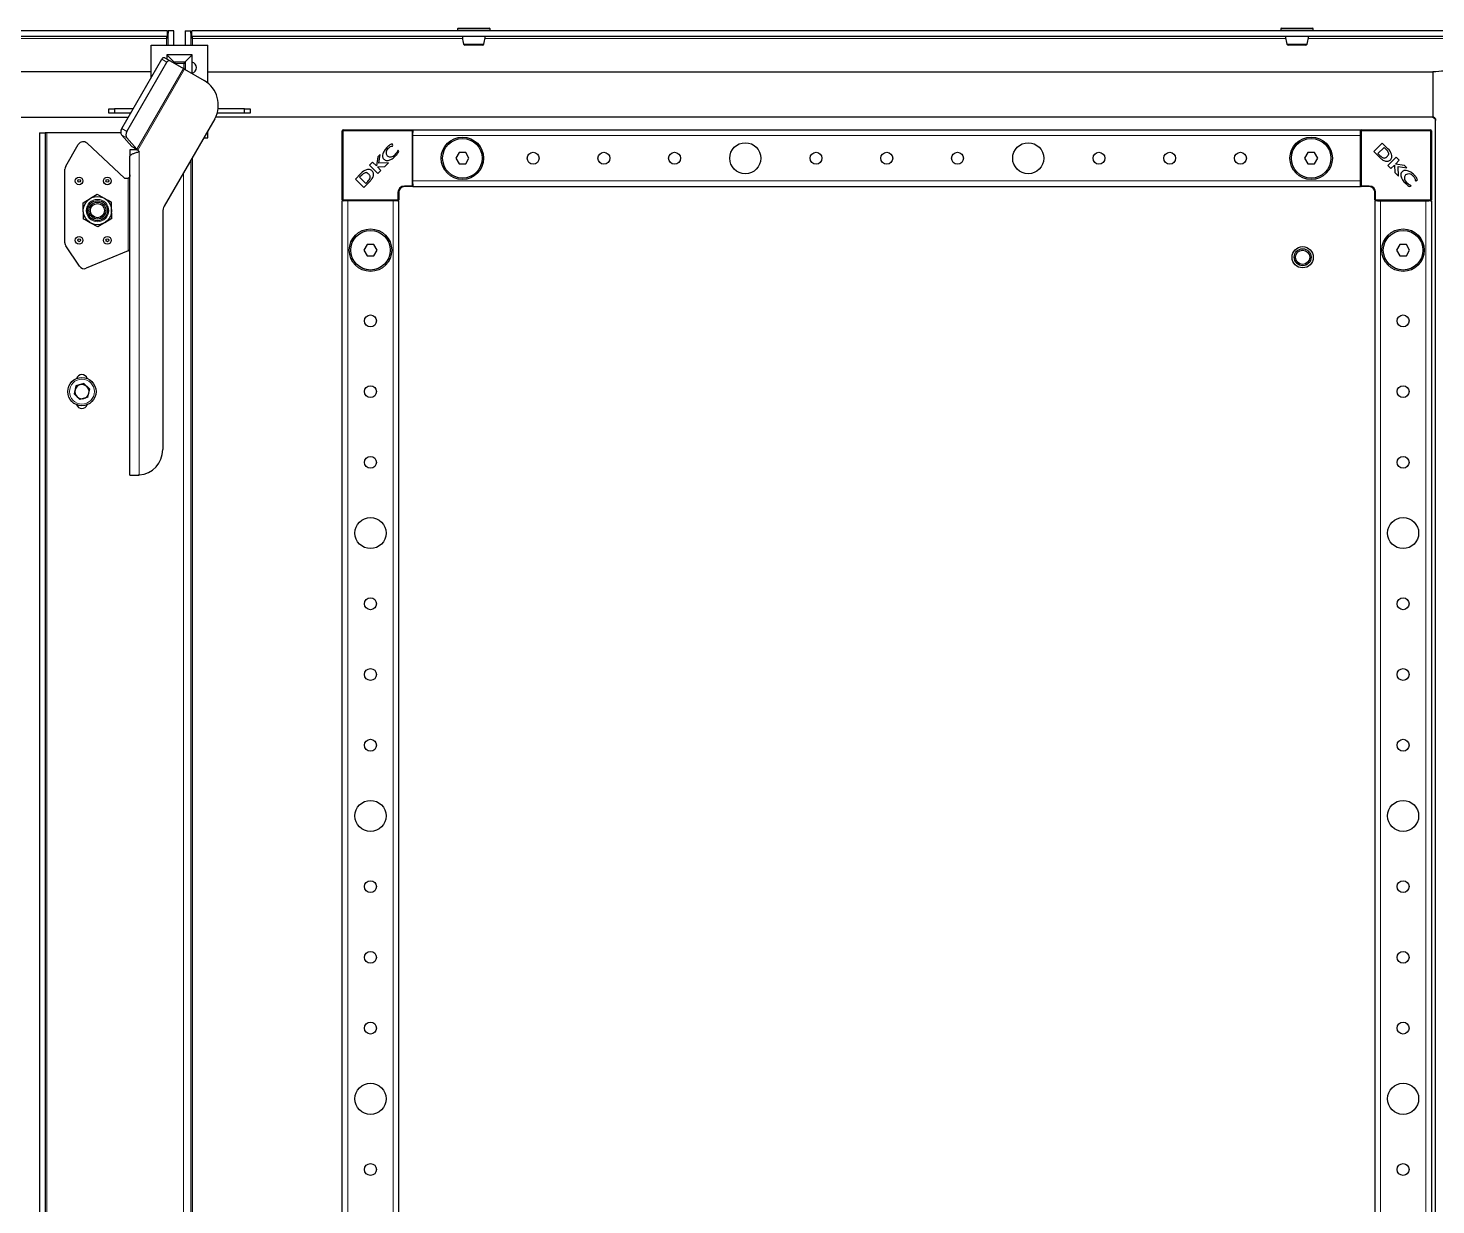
# Model space of a CAD drawing. Header units: millimetres. Extents: x -833 to 2755, y -1229 to 1219.
# Drawn here: x -160.7 to 336.9, y 139.4 to 555.4 of the extents above; entities that cross this region are included whole.
import ezdxf

# ---------------------------------------------------------------- set-up
doc = ezdxf.new("R2010")
doc.units = ezdxf.units.MM

msp = doc.modelspace()

# ---------------------------------------------------------------- linework, layer by layer
at = {"color": 7, "linetype": 'Continuous', "lineweight": 25}
for p, q in [((-111.46, 554.38), (-601.86, 554.38)), ((-111.46, 552.38), (-601.86, 552.38)), ((-111.55, 552.38), (-111.76, 551.78)), ((-111.46, 552.38), (-111.46, 554.38)), ((-109.16, 554.38), (-111.16, 554.38)), ((-111.16, 549.38), (-111.16, 554.38)), ((-109.16, 549.38), (-109.16, 554.38)), ((-105.16, 554.38), (-103.16, 554.38)), ((-105.16, 554.38), (-105.16, 549.38)), ((-103.16, 554.38), (-103.16, 549.38)), ((-102.86, 552.38), (-102.86, 554.38)), ((387.54, 554.38), (-102.86, 554.38)), ((387.54, 552.38), (-102.86, 552.38)), ((-102.56, 551.78), (-102.75, 552.38)), ((-8.91, 555.13), (-8.91, 554.38)), ((-8.66, 555.38), (2.34, 555.38)), ((2.59, 554.38), (2.59, 555.13)), ((282.09, 555.13), (282.09, 554.38)), ((282.34, 555.38), (290.85, 555.38)), ((290.85, 555.38), (293.34, 555.38)), ((293.59, 554.38), (293.59, 555.13)), ((-117.16, 549.38), (-97.16, 549.38)), ((-117.16, 537.95), (-117.16, 549.38)), ((-97.16, 535.97), (-97.16, 549.38)), ((-127.6, 519.88), (-113.46, 544.36)), ((-125.76, 518.82), (-111.62, 543.3)), ((-112.35, 544.87), (-110.51, 543.81)), ((-109.16, 543.43), (-111.66, 545.92)), ((-111.66, 545.92), (-111.66, 544.48)), ((-102.66, 545.92), (-111.66, 545.92)), ((-110.51, 543.81), (-105.75, 541.06)), ((-109.16, 543.04), (-109.16, 543.43)), ((-109.16, 543.43), (-108.66, 542.93)), ((-109.16, 543.43), (-105.15, 543.43)), ((-105.15, 543.43), (-105.65, 542.93)), ((-105.15, 543.43), (-102.66, 545.92)), ((-105.15, 543.43), (-105.15, 540.72)), ((-102.66, 543.36), (-102.66, 545.92)), ((-102.66, 539.48), (-102.66, 543.36)), ((-117.16, 539.88), (-550.16, 539.88)), ((-105.38, 540.85), (-105.75, 541.06)), ((-105.38, 540.85), (-98.44, 536.84)), ((-102.66, 539.28), (-102.66, 539.48)), ((-97.16, 539.88), (335.84, 539.88)), ((-550.16, 523.88), (-125.28, 523.88)), ((-132.16, 525.38), (-132.16, 526.88)), ((-132.16, 526.88), (-130.16, 526.88)), ((-130.16, 525.38), (-132.16, 525.38)), ((-130.16, 526.88), (-130.16, 525.38)), ((-123.55, 526.88), (-130.16, 526.88)), ((-124.42, 525.38), (-130.16, 525.38)), ((-94.69, 523.33), (-112.53, 492.43)), ((335.84, 523.88), (-94.41, 523.88)), ((-84.16, 525.38), (-93.84, 525.38)), ((-84.16, 526.88), (-93.52, 526.88)), ((-84.16, 525.38), (-84.16, 526.88)), ((-84.16, 526.88), (-82.16, 526.88)), ((-82.16, 525.38), (-84.16, 525.38)), ((-82.16, 526.88), (-82.16, 525.38)), ((336.84, -769.12), (336.84, 522.88)), ((-156.66, 518.38), (-154.66, 518.38)), ((-156.66, 518.38), (-156.66, -764.62)), ((-154.66, 518.38), (-154.66, -764.62)), ((-154.06, 518.38), (-154.66, 518.38)), ((-127.94, 518.38), (-154.06, 518.38)), ((-124.05, 513.6), (-127.63, 517.65)), ((-97.16, 516.58), (-97.16, 519.06)), ((-49.66, 494.68), (-49.66, 519.08)), ((-49.36, 519.38), (-24.96, 519.38)), ((-24.66, 519.08), (-24.66, 519.38)), ((-24.66, 519.38), (310.34, 519.38)), ((-24.66, 519.08), (-24.66, 518.44)), ((-24.66, 517.38), (-24.66, 518.44)), ((310.34, 519.08), (310.34, 519.38)), ((310.34, 518.44), (310.34, 519.08)), ((310.34, 517.38), (310.34, 518.44)), ((310.64, 519.38), (335.04, 519.38)), ((335.34, 519.08), (335.34, 494.68)), ((-147.39, 506.53), (-142.93, 514.26)), ((-139.85, 514.69), (-126.66, 502.38)), ((-122.22, 512.54), (-125.79, 516.59)), ((-124.05, 513.6), (-122.22, 512.54)), ((-98.59, 516.58), (-97.16, 516.58)), ((-31.72, 513.84), (-32.05, 514.52)), ((-31.86, 513.7), (-31.72, 513.84)), ((-24.66, 501.38), (-24.66, 517.38)), ((310.34, 501.38), (310.34, 517.38)), ((317.95, 514.73), (314.99, 511.78)), ((318.65, 513.21), (316.47, 511.03)), ((319.94, 512.74), (317.95, 514.73)), ((319.39, 512.49), (318.65, 513.21)), ((-122.14, 512.38), (-124.66, 512.38)), ((-124.66, 512.38), (-124.66, 510.14)), ((-124.66, 397.38), (-124.66, 510.14)), ((-121.34, 511.7), (-121.9, 512.23)), ((-121.66, 512), (-121.66, 511.58)), ((-121.36, 511.67), (-121.34, 511.7)), ((-103.16, 508.67), (-103.16, -754.9)), ((-38.96, 508.04), (-40.01, 506.99)), ((-37.57, 506.65), (-38.96, 508.04)), ((-37.08, 509.92), (-37.57, 506.65)), ((-36.29, 510.71), (-37.08, 509.92)), ((-36.76, 507.62), (-36.29, 510.71)), ((-33.29, 507.79), (-36.76, 507.62)), ((-34.57, 506.51), (-33.29, 507.79)), ((-29.91, 512.27), (-30.02, 512.16)), ((-29.66, 511.76), (-29.91, 512.27)), ((-8.31, 511.38), (-9.47, 509.38)), ((-9.47, 509.38), (-8.31, 507.38)), ((-6, 511.38), (-8.31, 511.38)), ((-4.85, 509.38), (-6, 511.38)), ((-6, 507.38), (-4.85, 509.38)), ((291.69, 511.38), (290.53, 509.38)), ((290.53, 509.38), (291.69, 507.38)), ((294, 511.38), (291.69, 511.38)), ((295.15, 509.38), (294, 511.38)), ((294, 507.38), (295.15, 509.38)), ((314.99, 511.78), (316.88, 509.89)), ((316.47, 511.03), (317.15, 510.37)), ((316.88, 509.89), (316.9, 509.87)), ((322.95, 509.73), (319.99, 506.77)), ((322.61, 507.29), (324, 508.68)), ((324, 508.68), (322.95, 509.73)), ((-147.66, 479.49), (-147.66, 505.53)), ((-43.02, 503.98), (-45.01, 501.99)), ((-42.77, 503.43), (-43.49, 502.69)), ((-43.49, 502.69), (-41.31, 500.51)), ((-40.01, 506.99), (-37.05, 504.03)), ((-37.23, 506.33), (-34.57, 506.51)), ((-35.99, 505.09), (-37.23, 506.33)), ((-37.05, 504.03), (-35.99, 505.09)), ((-8.31, 507.38), (-6, 507.38)), ((291.69, 507.38), (294, 507.38)), ((319.99, 506.77), (321.05, 505.71)), ((321.05, 505.71), (322.29, 506.96)), ((322.29, 506.96), (322.47, 504.3)), ((322.47, 504.3), (323.75, 503.01)), ((325.88, 506.81), (322.61, 507.29)), ((323.58, 506.48), (326.67, 506.01)), ((323.75, 503.01), (323.58, 506.48)), ((326.67, 506.01), (325.88, 506.81)), ((-126.66, 502.38), (-125.26, 502.38)), ((-125.02, 502.38), (-125.26, 502.38)), ((-45.01, 501.99), (-42.05, 499.03)), ((-42.05, 499.03), (-40.16, 500.92)), ((-41.31, 500.51), (-40.65, 501.19)), ((-40.16, 500.92), (-40.14, 500.94)), ((-24.96, 499.38), (-27.66, 499.38)), ((-24.66, 500.33), (-24.66, 501.38)), ((-24.66, 500.33), (-24.66, 499.68)), ((-24.66, 499.38), (-24.66, 499.68)), ((-24.66, 499.38), (310.34, 499.38)), ((310.34, 500.33), (310.34, 501.38)), ((310.34, 499.68), (310.34, 500.33)), ((310.34, 499.38), (310.34, 499.68)), ((313.34, 499.38), (310.64, 499.38)), ((327.72, 499.38), (328.23, 499.63)), ((328.23, 499.63), (328.12, 499.74)), ((329.66, 501.58), (329.8, 501.44)), ((329.8, 501.44), (330.48, 501.78)), ((-141.23, 493.65), (-138.76, 495.15)), ((-136.3, 496.65), (-133.76, 495.27)), ((-49.66, -740.62), (-49.66, 494.38)), ((-49.36, 494.38), (-49.66, 494.38)), ((-48.71, 494.38), (-49.36, 494.38)), ((-47.66, 494.38), (-48.71, 494.38)), ((-31.66, 494.38), (-47.66, 494.38)), ((-30.6, 494.38), (-31.66, 494.38)), ((-29.96, 494.38), (-30.6, 494.38)), ((-29.66, 494.38), (-29.96, 494.38)), ((-29.66, 497.38), (-29.66, 494.68)), ((-29.66, -740.62), (-29.66, 494.38)), ((315.34, 494.68), (315.34, 497.38)), ((315.34, 494.38), (315.34, -740.62)), ((315.34, 494.38), (315.64, 494.38)), ((316.29, 494.38), (315.64, 494.38)), ((316.29, 494.38), (317.34, 494.38)), ((317.34, 494.38), (333.34, 494.38)), ((333.34, 494.38), (334.4, 494.38)), ((335.04, 494.38), (334.4, 494.38)), ((335.04, 494.38), (335.34, 494.38)), ((335.34, 494.38), (335.34, -740.62)), ((-131.09, 488.12), (-133.55, 486.61)), ((-113.07, 490.43), (-113.07, 406.38)), ((-136.02, 485.11), (-138.55, 486.49)), ((-142.56, 471.23), (-147.32, 478.38)), ((-40.81, 478.88), (-41.97, 476.88)), ((-38.5, 478.88), (-40.81, 478.88)), ((-37.35, 476.88), (-38.5, 478.88)), ((324.19, 478.88), (323.03, 476.88)), ((326.5, 478.88), (324.19, 478.88)), ((327.65, 476.88), (326.5, 478.88)), ((-125.26, 476.63), (-140.15, 470.48)), ((-125.26, 476.63), (-125.02, 476.88)), ((-125.26, 476.63), (-124.66, 476.73)), ((-41.97, 476.88), (-40.81, 474.88)), ((-40.81, 474.88), (-38.5, 474.88)), ((-38.5, 474.88), (-37.35, 476.88)), ((323.03, 476.88), (324.19, 474.88)), ((324.19, 474.88), (326.5, 474.88)), ((326.5, 474.88), (327.65, 476.88)), ((-143.76, 428.88), (-144.44, 426.07)), ((-140.97, 429.7), (-143.76, 428.88)), ((-140.97, 429.7), (-138.88, 427.7)), ((-142.34, 424.07), (-144.44, 426.07)), ((-139.56, 424.88), (-142.34, 424.07)), ((-139.56, 424.88), (-138.88, 427.7)), ((-124.66, 397.38), (-123.69, 397.38)), ((-123.69, 397.38), (-121.57, 397.38))]:
    msp.add_line(p, q, dxfattribs=at)
at = {"color": 8, "linetype": 'Continuous', "lineweight": 18}
for p, q in [((2.59, 555.13), (-8.91, 555.13)), ((290.99, 555.13), (282.09, 555.13)), ((293.59, 555.13), (290.99, 555.13)), ((-207.19, 551.78), (-111.76, 551.78)), ((-111.76, 551.78), (-111.76, 549.38)), ((-102.56, 549.38), (-102.56, 551.78)), ((-102.56, 551.78), (-7.13, 551.78)), ((0.81, 551.78), (283.87, 551.78)), ((291.81, 551.78), (387.24, 551.78)), ((-113.46, 544.36), (-111.62, 543.3)), ((-108.66, 542.93), (-108.66, 542.75)), ((-105.65, 542.93), (-108.66, 542.93)), ((-105.65, 541.01), (-105.65, 542.93)), ((-122.22, 512.54), (-105.75, 541.06)), ((-121.9, 512.23), (-105.38, 540.85)), ((-154.06, -764.62), (-154.06, 518.38)), ((-127.63, 517.65), (-125.79, 516.59)), ((-127.6, 519.88), (-125.76, 518.82)), ((-49.36, 519.08), (-49.66, 519.08)), ((-49.36, 519.08), (-49.36, 519.38)), ((-49.36, 519.08), (-49.36, 494.68)), ((-24.96, 519.08), (-49.36, 519.08)), ((-24.96, 519.38), (-24.96, 519.08)), ((-24.96, 499.68), (-24.96, 519.08)), ((-24.66, 519.08), (-24.96, 519.08)), ((310.64, 519.08), (310.34, 519.08)), ((310.64, 519.08), (310.64, 519.38)), ((310.64, 519.08), (310.64, 499.68)), ((335.04, 519.08), (310.64, 519.08)), ((335.04, 519.08), (335.04, 519.38)), ((335.04, 494.68), (335.04, 519.08)), ((335.04, 519.08), (335.34, 519.08)), ((-24.66, 517.38), (310.34, 517.38)), ((-121.36, 397.41), (-121.36, 511.67)), ((-102.56, -755.94), (-102.56, 509.71)), ((-105.76, 504.16), (-105.76, -750.4)), ((-125.26, 476.63), (-125.26, 502.38)), ((-27.66, 499.68), (-24.96, 499.68)), ((-27.66, 499.38), (-27.66, 499.68)), ((-24.96, 499.68), (-24.96, 499.38)), ((-24.66, 499.68), (-24.96, 499.68)), ((-24.66, 501.38), (310.34, 501.38)), ((310.64, 499.68), (310.34, 499.68)), ((310.64, 499.68), (313.34, 499.68)), ((310.64, 499.38), (310.64, 499.68)), ((313.34, 499.38), (313.34, 499.68)), ((-49.36, 494.68), (-49.66, 494.68)), ((-49.36, 494.68), (-29.96, 494.68)), ((-49.36, 494.68), (-49.36, 494.38)), ((-47.66, -740.62), (-47.66, 494.38)), ((-31.66, -740.62), (-31.66, 494.38)), ((-29.96, 494.68), (-29.96, 497.38)), ((-29.66, 497.38), (-29.96, 497.38)), ((-29.96, 494.68), (-29.96, 494.38)), ((-29.66, 494.68), (-29.96, 494.68)), ((315.34, 497.38), (315.64, 497.38)), ((315.64, 494.68), (315.34, 494.68)), ((315.64, 497.38), (315.64, 494.68)), ((315.64, 494.68), (335.04, 494.68)), ((315.64, 494.38), (315.64, 494.68)), ((317.34, 494.38), (317.34, -740.62)), ((333.34, 494.38), (333.34, -740.62)), ((335.04, 494.38), (335.04, 494.68)), ((335.34, 494.68), (335.04, 494.68))]:
    msp.add_line(p, q, dxfattribs=at)
at = {"color": 7, "linetype": 'Continuous', "lineweight": 25}
for centre, radius in [((-7.16, 509.38), 7.5), ((-7.16, 509.38), 7), ((92.84, 509.38), 5.5), ((192.84, 509.38), 5.5), ((292.84, 509.38), 7.5), ((292.84, 509.38), 7), ((17.84, 509.38), 2.1), ((42.84, 509.38), 2.1), ((67.84, 509.38), 2.1), ((117.84, 509.38), 2.1), ((142.84, 509.38), 2.1), ((167.84, 509.38), 2.1), ((217.84, 509.38), 2.1), ((242.84, 509.38), 2.1), ((267.84, 509.38), 2.1), ((-142.66, 501.38), 1.35), ((-132.66, 501.38), 1.35), ((-142.66, 501.38), 0.493), ((-132.66, 501.38), 0.493), ((-136.16, 490.88), 5), ((-136.16, 490.88), 3.57), ((-136.16, 490.88), 3), ((-136.16, 490.88), 2.5), ((-39.66, 476.88), 7.5), ((-39.66, 476.88), 7), ((325.34, 476.88), 7.5), ((325.34, 476.88), 7), ((-142.66, 480.38), 1.35), ((-142.66, 480.38), 0.493), ((-132.66, 480.38), 1.35), ((-132.66, 480.38), 0.493), ((289.84, 474.38), 3.75), ((289.84, 474.38), 3), ((289.84, 474.38), 2.5), ((-39.66, 451.88), 2.1), ((325.34, 451.88), 2.1), ((-141.66, 426.88), 5), ((-39.66, 426.88), 2.1), ((325.34, 426.88), 2.1), ((-39.66, 401.88), 2.1), ((325.34, 401.88), 2.1), ((-39.66, 376.88), 5.5), ((325.34, 376.88), 5.5), ((-39.66, 351.88), 2.1), ((325.34, 351.88), 2.1), ((-39.66, 326.88), 2.1), ((325.34, 326.88), 2.1), ((-39.66, 301.88), 2.1), ((325.34, 301.88), 2.1), ((-39.66, 276.88), 5.5), ((325.34, 276.88), 5.5), ((-39.66, 251.88), 2.1), ((325.34, 251.88), 2.1), ((-39.66, 226.88), 2.1), ((325.34, 226.88), 2.1), ((-39.66, 201.88), 2.1), ((325.34, 201.88), 2.1), ((-39.66, 176.88), 5.5), ((325.34, 176.88), 5.5), ((-39.66, 151.88), 2.1), ((325.34, 151.88), 2.1)]:
    msp.add_circle(centre, radius, dxfattribs=at)
at = {"color": 8, "linetype": 'Continuous', "lineweight": 18}
for centre, radius in [((-136.16, 490.88), 3.97), ((-141.66, 426.88), 4.4)]:
    msp.add_circle(centre, radius, dxfattribs=at)
at = {"color": 7, "linetype": 'Continuous', "lineweight": 25}
for centre, radius, start, end in [((-8.66, 555.13), 0.25, 90, 180), ((2.34, 555.13), 0.25, 0, 90), ((282.34, 555.13), 0.25, 90, 180), ((293.34, 555.13), 0.25, 0, 90), ((-6.27, 549.88), 0.5, 195.316, 270.0228), ((-0.05, 549.88), 0.5, 269.9982, 345.4001), ((284.73, 549.88), 0.5, 195.2465, 270.046), ((290.95, 549.88), 0.5, 269.9637, 344.834), ((-112.63, 544.03), 0.893, 71.4218, 158.0495), ((-110.79, 542.97), 0.893, 71.4218, 158.0495), ((-103.16, 541.42), 2, 284.4775, 75.5225), ((-103.44, 528.18), 10, 330.9531, 60), ((-125.97, 518.74), 1.98, 144.9521, 213.4481), ((-124.14, 517.68), 1.98, 144.9521, 213.4481), ((-49.36, 519.08), 0.3, 90, 180), ((-24.96, 519.08), 0.3, 0, 90), ((310.64, 519.08), 0.3, 90, 180), ((335.04, 519.08), 0.3, 0, 90), ((-141.22, 513.23), 2, 46.9749, 149.0362), ((-32.15, 511.39), 1.97, 128.454, 215.887), ((316.73, 509.08), 4.87, 20.3445, 48.7777), ((-32.58, 511.79), 1.94, 233.3097, 322.3464), ((314.92, 508.31), 6.12, 36.9888, 43.0744), ((-145.66, 505.53), 2, 150, 180), ((-39.36, 500.77), 4.87, 110.3445, 138.7777), ((-38.58, 498.96), 6.12, 126.9888, 133.0744), ((327.75, 502.31), 1.94, 143.3097, 232.3464), ((327.35, 501.87), 1.97, 38.454, 125.887), ((-27.66, 497.38), 2, 90, 180), ((-24.96, 499.68), 0.3, 270, 0), ((310.64, 499.68), 0.3, 180, 270), ((313.34, 497.38), 2, 0, 90), ((-49.36, 494.68), 0.3, 180, 270), ((-29.96, 494.68), 0.3, 270, 0), ((315.64, 494.68), 0.3, 180, 270), ((335.04, 494.68), 0.3, 270, 0), ((-109.07, 490.43), 4, 150, 180), ((-145.66, 479.49), 2, 180, 213.6901), ((-140.9, 472.34), 2, 213.6901, 291.8014), ((-141.66, 426.88), 2.51, 106.3534, 166.3534), ((-141.66, 430.88), 2, 18.21, 161.79), ((-141.66, 426.88), 2.51, 46.3534, 106.3534), ((-141.66, 426.88), 2.51, 346.3534, 46.3534), ((-141.66, 426.88), 2.51, 166.3534, 226.3534), ((-141.66, 426.88), 2.51, 226.3534, 286.3534), ((-141.66, 426.88), 2.51, 286.3534, 346.3534), ((-141.66, 422.88), 2, 198.21, 341.79), ((-122.07, 406.38), 9, 274.5046, 0)]:
    msp.add_arc(centre, radius, start, end, dxfattribs=at)
at = {"color": 8, "linetype": 'Continuous', "lineweight": 18}
for centre, start, end in [((-27.66, 497.38), 90, 180), ((313.34, 497.38), 0, 90)]:
    msp.add_arc(centre, 2.3, start, end, dxfattribs=at)
at = {"color": 7, "linetype": 'Continuous', "lineweight": 25}
for points in [[(-111.76, 551.78), (-111.73, 551.86), (-111.68, 552.02), (-111.61, 552.22), (-111.53, 552.35), (-111.48, 552.37), (-111.46, 552.38)], [(-102.86, 552.38), (-102.83, 552.37), (-102.78, 552.35), (-102.71, 552.22), (-102.63, 552.02), (-102.58, 551.86), (-102.56, 551.78)], [(-124.05, 513.6), (-123.91, 513.5), (-123.61, 513.31), (-123.08, 512.97), (-122.5, 512.61), (-122.1, 512.36), (-121.9, 512.23)], [(-122.22, 512.54), (-122.2, 512.52), (-122.15, 512.47), (-122.08, 512.39), (-121.99, 512.31), (-121.93, 512.26), (-121.9, 512.23)], [(-121.36, 511.67), (-121.79, 511.54), (-122.66, 511.29), (-123.75, 510.91), (-124.51, 510.52), (-124.61, 510.27), (-124.66, 510.14)], [(-124.66, 503.58), (-124.68, 503.38), (-124.72, 502.98), (-124.92, 502.58), (-125.02, 502.38)], [(-125.02, 476.88), (-124.97, 476.87), (-124.87, 476.85), (-124.75, 476.81), (-124.67, 476.78), (-124.66, 476.75), (-124.66, 476.74)], [(-123.69, 397.38), (-123.53, 397.38), (-123.21, 397.39), (-122.63, 397.39), (-122.01, 397.4), (-121.58, 397.41), (-121.36, 397.41)], [(-121.57, 397.38), (-121.56, 397.38), (-121.53, 397.39), (-121.48, 397.39), (-121.42, 397.4), (-121.38, 397.41), (-121.36, 397.41)]]:
    msp.add_open_spline(points, degree=3, dxfattribs=at)
for points, knots in [([(-111.16, 554.38), (-111.18, 554), (-111.22, 553.43), (-111.4, 552.86), (-111.46, 552.67)], [0, 0, 0, 0, 0.662931, 1, 1, 1, 1]), ([(-102.86, 552.7), (-102.9, 552.83), (-103.1, 553.39), (-103.13, 553.95), (-103.16, 554.38)], [0, 0, 0, 0, 0.226541, 1, 1, 1, 1]), ([(-7.18, 552.38), (-7.18, 552.25), (-7.16, 551.34), (-6.94, 550.47), (-6.75, 549.73)], [0, 0, 0, 0, 0.14185, 1, 1, 1, 1]), ([(0.43, 549.73), (0.62, 550.47), (0.84, 551.34), (0.86, 552.25), (0.86, 552.38)], [0, 0, 0, 0, 0.85815, 1, 1, 1, 1]), ([(283.82, 552.38), (283.82, 552.25), (283.84, 551.34), (284.06, 550.47), (284.25, 549.73)], [0, 0, 0, 0, 0.14185, 1, 1, 1, 1]), ([(291.43, 549.73), (291.62, 550.47), (291.84, 551.34), (291.86, 552.25), (291.86, 552.38)], [0, 0, 0, 0, 0.85815, 1, 1, 1, 1]), ([(-4.86, 549.38), (-5.05, 549.38), (-5.52, 549.38), (-6.07, 549.38), (-6.19, 549.38), (-6.26, 549.38)], [0, 0, 0, 0, 0.256553, 0.627981, 1, 1, 1, 1]), ([(-0.05, 549.38), (-0.09, 549.38), (-0.17, 549.38), (-0.73, 549.38), (-1.53, 549.38), (-2.53, 549.38), (-3.59, 549.38), (-4.38, 549.38), (-4.77, 549.38), (-4.86, 549.38)], [0, 0, 0, 0, 0.158514, 0.317278, 0.475863, 0.634247, 0.792477, 0.950708, 1, 1, 1, 1]), ([(290.92, 549.38), (290.93, 549.38), (290.97, 549.38), (290.69, 549.38), (290.17, 549.38), (289.45, 549.38), (288.6, 549.38), (287.54, 549.38), (286.51, 549.38), (285.63, 549.38), (285.02, 549.38), (284.72, 549.38), (284.76, 549.38), (284.77, 549.38)], [0, 0, 0, 0, 0.03384, 0.141254, 0.248698, 0.315774, 0.423314, 0.530846, 0.63821, 0.745706, 0.853372, 0.960917, 1, 1, 1, 1]), ([(350.84, 522.88), (351.25, 524.56), (351.98, 527.6), (352.08, 531.91), (351.1, 535.47), (349.05, 537.92), (346.41, 539.34), (343.39, 540.08), (339.79, 540.29), (337.23, 540.02), (335.84, 539.88)], [0, 0, 0, 0, 0.176067, 0.318225, 0.435596, 0.543482, 0.633889, 0.737152, 0.858183, 1, 1, 1, 1]), ([(335.84, 539.88), (335.84, 539.85), (335.84, 539.79), (335.84, 539.15), (335.84, 537.68), (335.84, 535.49), (335.84, 533.49), (335.84, 531.88), (335.84, 530.28), (335.84, 528.27), (335.84, 526.09), (335.84, 524.58), (335.84, 524.18), (335.84, 524.04)], [0, 0, 0, 0, 0.069165, 0.1363, 0.267291, 0.398282, 0.465417, 0.534583, 0.603748, 0.670883, 0.801874, 0.932865, 1, 1, 1, 1]), ([(335.84, 524.04), (335.94, 524.03), (336.08, 524.01), (336.24, 523.94), (336.32, 523.89), (336.38, 523.82), (336.42, 523.75), (336.45, 523.68), (336.51, 523.5), (336.68, 523.42), (336.83, 523.19), (336.86, 522.99), (336.88, 522.88)], [0, 0, 0, 0, 0.146823, 0.202041, 0.247643, 0.28691, 0.323569, 0.360785, 0.40083, 0.628513, 0.79432, 1, 1, 1, 1]), ([(335.84, 523.88), (336.07, 523.73), (336.47, 523.47), (336.73, 523.06), (336.84, 522.88)], [0, 0, 0, 0, 0.556114, 1, 1, 1, 1]), ([(-33.79, 513.29), (-34.12, 512.92), (-34.73, 512.22), (-35.28, 511.05), (-35.42, 510.11), (-35.27, 509.47), (-35.08, 509.24), (-34.99, 509.12)], [0, 0, 0, 0, 0.315674, 0.58952, 0.813199, 0.909026, 1, 1, 1, 1]), ([(-32.05, 514.52), (-32.39, 514.34), (-33.02, 514), (-33.55, 513.51), (-33.79, 513.29)], [0, 0, 0, 0, 0.5368, 1, 1, 1, 1]), ([(-33.37, 512.93), (-33.11, 513.15), (-32.67, 513.52), (-32.1, 513.65), (-31.86, 513.7)], [0, 0, 0, 0, 0.579608, 1, 1, 1, 1]), ([(-34.99, 509.12), (-34.83, 508.98), (-34.5, 508.7), (-33.8, 508.54), (-32.92, 508.67), (-31.85, 509.23), (-31.16, 509.87), (-30.76, 510.24)], [0, 0, 0, 0, 0.1305321, 0.2660311, 0.4239974, 0.666819, 1, 1, 1, 1]), ([(-30.02, 512.16), (-30.16, 511.84), (-30.43, 511.27), (-30.85, 510.81), (-31.05, 510.6)], [0, 0, 0, 0, 0.5476433, 1, 1, 1, 1]), ([(-30.76, 510.24), (-30.52, 510.51), (-30.09, 510.97), (-29.79, 511.52), (-29.66, 511.76)], [0, 0, 0, 0, 0.5776526, 1, 1, 1, 1]), ([(316.9, 509.87), (316.97, 509.79), (317.13, 509.64), (317.3, 509.49), (317.38, 509.41)], [0, 0, 0, 0, 0.486421, 1, 1, 1, 1]), ([(317.15, 510.37), (317.35, 510.18), (317.71, 509.83), (318.25, 509.51), (318.7, 509.44), (319.04, 509.51), (319.4, 509.7), (319.61, 509.9), (319.72, 510)], [0, 0, 0, 0, 0.274676, 0.503042, 0.607381, 0.716579, 0.843412, 1, 1, 1, 1]), ([(317.38, 509.41), (317.53, 509.28), (317.8, 509.03), (318.09, 508.82), (318.23, 508.73)], [0, 0, 0, 0, 0.5518299, 1, 1, 1, 1]), ([(318.23, 508.73), (318.43, 508.62), (318.82, 508.42), (319.45, 508.3), (320.05, 508.34), (320.58, 508.54), (321.02, 508.9), (321.31, 509.41), (321.42, 510.07), (321.34, 510.53), (321.3, 510.78)], [0, 0, 0, 0, 0.138091, 0.265455, 0.384013, 0.496103, 0.605759, 0.71979, 0.847662, 1, 1, 1, 1]), ([(319.72, 510), (319.82, 510.1), (319.98, 510.28), (320.16, 510.55), (320.26, 510.83), (320.26, 511.15), (320.1, 511.55), (319.92, 511.84), (319.81, 511.99)], [0, 0, 0, 0, 0.176808, 0.319231, 0.43938, 0.552395, 0.749205, 1, 1, 1, 1]), ([(-40.28, 503.76), (-40.38, 503.86), (-40.55, 504.02), (-40.83, 504.2), (-41.1, 504.3), (-41.43, 504.3), (-41.83, 504.14), (-42.11, 503.96), (-42.27, 503.85)], [0, 0, 0, 0, 0.176808, 0.319231, 0.43938, 0.552395, 0.749205, 1, 1, 1, 1]), ([(-39.01, 502.27), (-38.9, 502.47), (-38.69, 502.86), (-38.58, 503.49), (-38.61, 504.09), (-38.82, 504.62), (-39.18, 505.06), (-39.69, 505.35), (-40.35, 505.46), (-40.8, 505.38), (-41.05, 505.34)], [0, 0, 0, 0, 0.138091, 0.265455, 0.384013, 0.496103, 0.605759, 0.71979, 0.847662, 1, 1, 1, 1]), ([(-40.65, 501.19), (-40.46, 501.39), (-40.11, 501.75), (-39.78, 502.29), (-39.72, 502.74), (-39.79, 503.08), (-39.98, 503.44), (-40.17, 503.65), (-40.28, 503.76)], [0, 0, 0, 0, 0.2746757, 0.5030419, 0.607381, 0.7165791, 0.8434117, 1, 1, 1, 1]), ([(325.08, 504.72), (324.94, 504.55), (324.66, 504.22), (324.5, 503.52), (324.63, 502.65), (325.19, 501.57), (325.83, 500.88), (326.2, 500.49)], [0, 0, 0, 0, 0.130532, 0.266031, 0.423997, 0.666819, 1, 1, 1, 1]), ([(329.25, 503.51), (328.88, 503.84), (328.18, 504.46), (327.01, 505.01), (326.07, 505.15), (325.43, 504.99), (325.2, 504.81), (325.08, 504.72)], [0, 0, 0, 0, 0.315674, 0.58952, 0.813199, 0.909026, 1, 1, 1, 1]), ([(328.89, 503.1), (329.11, 502.84), (329.48, 502.39), (329.61, 501.82), (329.66, 501.58)], [0, 0, 0, 0, 0.5796082, 1, 1, 1, 1]), ([(330.48, 501.78), (330.3, 502.12), (329.96, 502.75), (329.47, 503.27), (329.25, 503.51)], [0, 0, 0, 0, 0.5368, 1, 1, 1, 1]), ([(-40.14, 500.94), (-40.07, 501.01), (-39.91, 501.17), (-39.76, 501.34), (-39.69, 501.42)], [0, 0, 0, 0, 0.486421, 1, 1, 1, 1]), ([(-39.69, 501.42), (-39.55, 501.57), (-39.31, 501.84), (-39.1, 502.13), (-39.01, 502.27)], [0, 0, 0, 0, 0.55183, 1, 1, 1, 1]), ([(326.2, 500.49), (326.47, 500.24), (326.93, 499.81), (327.48, 499.51), (327.72, 499.38)], [0, 0, 0, 0, 0.577653, 1, 1, 1, 1]), ([(328.12, 499.74), (327.8, 499.89), (327.23, 500.15), (326.77, 500.58), (326.56, 500.77)], [0, 0, 0, 0, 0.547643, 1, 1, 1, 1]), ([(-141.16, 490.76), (-141.16, 491.02), (-141.19, 492), (-141.21, 492.95), (-141.23, 493.65)], [0, 0, 0, 0, 0.268634, 1, 1, 1, 1]), ([(-138.76, 495.15), (-138.7, 495.19), (-137.87, 495.69), (-137.06, 496.19), (-136.3, 496.65)], [0, 0, 0, 0, 0.070201, 1, 1, 1, 1]), ([(-133.76, 495.27), (-133.7, 495.24), (-132.85, 494.77), (-132.01, 494.31), (-131.23, 493.89)], [0, 0, 0, 0, 0.070201, 1, 1, 1, 1]), ([(-131.16, 491), (-131.17, 491.26), (-131.19, 492.24), (-131.21, 493.19), (-131.23, 493.89)], [0, 0, 0, 0, 0.268634, 1, 1, 1, 1]), ([(-141.09, 487.88), (-141.09, 488.12), (-141.12, 489.06), (-141.14, 490.04), (-141.16, 490.76)], [0, 0, 0, 0, 0.257551, 1, 1, 1, 1]), ([(-138.55, 486.49), (-138.61, 486.53), (-139.47, 486.99), (-140.31, 487.45), (-141.09, 487.88)], [0, 0, 0, 0, 0.070201, 1, 1, 1, 1]), ([(-131.09, 488.12), (-131.1, 488.36), (-131.12, 489.3), (-131.14, 490.28), (-131.16, 491)], [0, 0, 0, 0, 0.257551, 1, 1, 1, 1]), ([(-133.55, 486.61), (-133.61, 486.58), (-134.45, 486.07), (-135.26, 485.57), (-136.02, 485.11)], [0, 0, 0, 0, 0.070201, 1, 1, 1, 1])]:
    msp.add_open_spline(points, degree=3, knots=knots, dxfattribs=at)
at = {"color": 8, "linetype": 'Continuous', "lineweight": 18}
for points, knots in [([(-6.72, 549.76), (-6.73, 549.76), (-6.79, 549.76), (-6.48, 549.76), (-5.9, 549.76), (-5.35, 549.76), (-5.13, 549.76)], [0, 0, 0, 0, 0.0832709, 0.4242844, 0.7647248, 1, 1, 1, 1]), ([(-5.13, 549.76), (-5.02, 549.76), (-4.57, 549.76), (-4.05, 549.76), (-3.25, 549.76), (-2.43, 549.76), (-1.29, 549.76), (-0.34, 549.76), (0.25, 549.76), (0.5, 549.76), (0.43, 549.76), (0.43, 549.76)], [0, 0, 0, 0, 0.048751, 0.204942, 0.205393, 0.362034, 0.518827, 0.675799, 0.832923, 0.989778, 1, 1, 1, 1]), ([(284.29, 549.76), (284.28, 549.76), (284.23, 549.76), (284.58, 549.76), (285.28, 549.76), (286.3, 549.76), (287.49, 549.76), (288.72, 549.76), (289.7, 549.76), (290.53, 549.76), (291.13, 549.76), (291.46, 549.76), (291.41, 549.76), (291.39, 549.76)], [0, 0, 0, 0, 0.038891, 0.14638, 0.253973, 0.361383, 0.468681, 0.576165, 0.683665, 0.750707, 0.858068, 0.965424, 1, 1, 1, 1])]:
    msp.add_open_spline(points, degree=3, knots=knots, dxfattribs=at)

doc.saveas('drawing.dxf')
